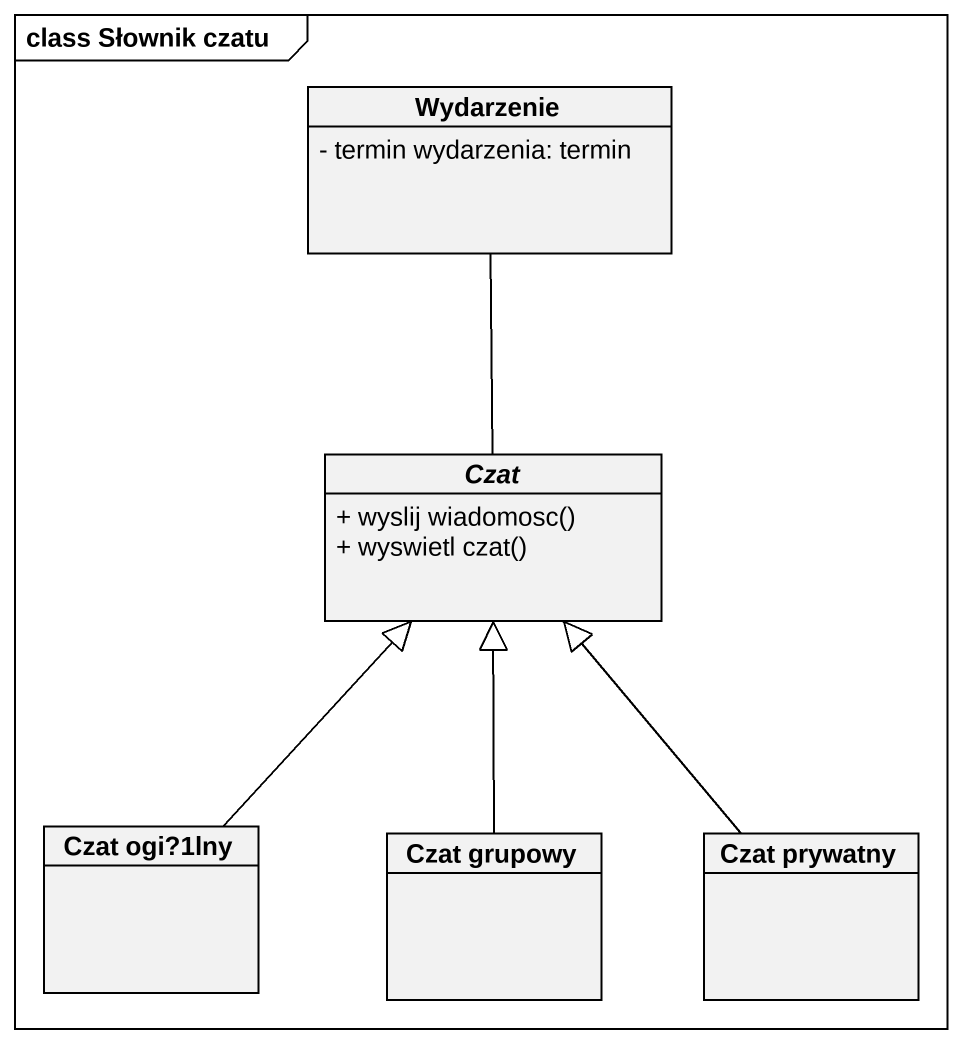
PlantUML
@startuml
mainframe class Słownik czatu
hide circle
hide empty members
skinparam classAttributeIconSize 0
class Wydarzenie {
  - termin wydarzenia: termin
}
abstract class Czat {
  + wyslij wiadomosc()
  + wyswietl czat()
}
class "Czat ogi?1lny" as Czat_ogi_1lny
class "Czat grupowy" as Czat_grupowy
class "Czat prywatny" as Czat_prywatny
Wydarzenie -- Czat
Czat_ogi_1lny -up-|> Czat
Czat_grupowy -up-|> Czat
Czat_prywatny -up-|> Czat
@enduml
